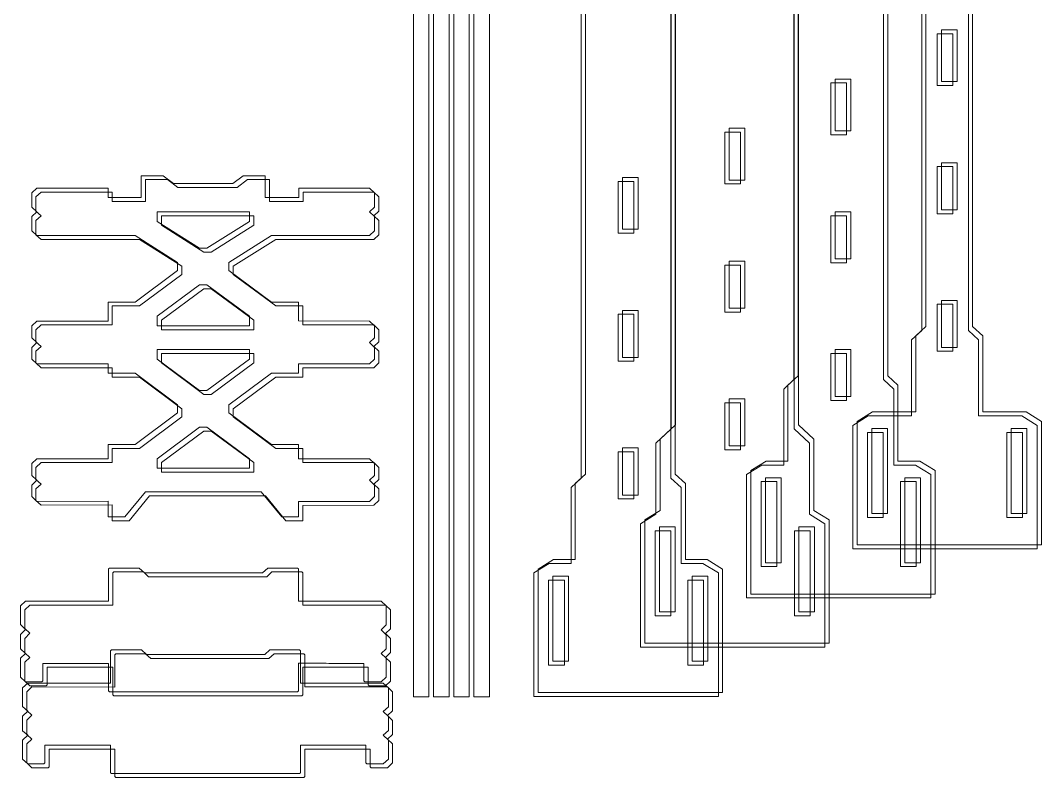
# Model space of a CAD drawing. Header units: inches. Extents: x 35 to 303, y 44 to 240.
# Drawn here: x 250.21 to 299.4, y 43.88 to 80.35 of the extents above; entities that cross this region are included whole.
import ezdxf

# ---------------------------------------------------------------- set-up
doc = ezdxf.new("R2010")
doc.units = ezdxf.units.IN
doc.header["$MEASUREMENT"] = 0
doc.layers.add('Layer 1', color=7, linetype='Continuous')

msp = doc.modelspace()

# ---------------------------------------------------------------- linework, layer by layer
at = {"layer": 'Layer 1', "color": 5, "lineweight": 9}
for points in [[(270.859, 114.973), (270.114, 114.973), (270.114, 47.766), (270.859, 47.766), (270.859, 114.973)], [(286.978, 58.936), (286.978, 62.594), (287.472, 63.051), (287.472, 89.57), (287.966, 90.028), (287.966, 101.23), (288.394, 101.687), (288.394, 110.603), (289.629, 111.304), (290.863, 110.603), (290.863, 101.687), (291.291, 101.23), (291.291, 90.028), (291.785, 89.57), (291.785, 63.051), (292.279, 62.594), (292.279, 58.936), (293.332, 58.936), (294.074, 58.479), (294.074, 52.534), (285.183, 52.534), (285.183, 58.479), (285.924, 58.936), (286.978, 58.936)], [(287.183, 59.126), (287.183, 62.783), (287.677, 63.241), (287.677, 89.76), (288.171, 90.217), (288.171, 101.419), (288.599, 101.876), (288.599, 110.793), (289.833, 111.493), (291.068, 110.793), (291.068, 101.876), (291.496, 101.419), (291.496, 90.217), (291.99, 89.76), (291.99, 63.241), (292.484, 62.783), (292.484, 59.126), (293.537, 59.126), (294.279, 58.668), (294.279, 52.724), (285.388, 52.724), (285.388, 58.668), (286.129, 59.126), (287.183, 59.126)], [(276.941, 54.385), (276.941, 58.042), (277.435, 58.5), (277.435, 85.019), (277.929, 85.476), (277.929, 96.678), (278.357, 97.136), (278.357, 106.052), (279.591, 106.753), (280.826, 106.052), (280.826, 97.136), (281.254, 96.678), (281.254, 85.476), (281.748, 85.019), (281.748, 58.5), (282.241, 58.042), (282.241, 54.385), (283.296, 54.385), (284.037, 53.928), (284.037, 47.983), (275.146, 47.983), (275.146, 53.928), (275.887, 54.385), (276.941, 54.385)], [(269.886, 106.535), (269.141, 106.535), (269.141, 47.766), (269.886, 47.766), (269.886, 106.535)], [(271.086, 106.535), (271.832, 106.535), (271.832, 47.766), (271.086, 47.766), (271.086, 106.535)], [(276.736, 54.195), (276.736, 57.853), (277.23, 58.31), (277.23, 84.829), (277.724, 85.287), (277.724, 96.489), (278.152, 96.946), (278.152, 105.862), (279.387, 106.563), (280.621, 105.862), (280.621, 96.946), (281.049, 96.489), (281.049, 85.287), (281.543, 84.829), (281.543, 58.31), (282.037, 57.853), (282.037, 54.195), (283.091, 54.195), (283.832, 53.738), (283.832, 47.794), (274.941, 47.794), (274.941, 53.738), (275.682, 54.195), (276.736, 54.195)], [(293.133, 61.306), (293.133, 64.964), (293.627, 65.421), (293.627, 103.517), (294.75, 104.475), (295.874, 103.517), (295.874, 65.421), (296.368, 64.964), (296.368, 61.306), (298.455, 61.306), (299.196, 60.849), (299.196, 54.905), (290.306, 54.905), (290.306, 60.849), (291.046, 61.306), (293.133, 61.306)], [(293.338, 61.496), (293.338, 65.154), (293.832, 65.611), (293.832, 103.706), (294.955, 104.665), (296.079, 103.706), (296.079, 65.611), (296.573, 65.154), (296.573, 61.496), (298.66, 61.496), (299.401, 61.039), (299.401, 55.094), (290.51, 55.094), (290.51, 61.039), (291.251, 61.496), (293.338, 61.496)], [(272.059, 96.922), (272.805, 96.922), (272.805, 47.77), (272.059, 47.77), (272.059, 96.922)], [(294.372, 77.218), (295.129, 77.218), (295.129, 79.711), (294.372, 79.711), (294.372, 77.218)], [(294.577, 77.407), (295.334, 77.407), (295.334, 79.901), (294.577, 79.901), (294.577, 77.407)], [(289.25, 74.848), (290.007, 74.848), (290.007, 77.341), (289.25, 77.341), (289.25, 74.848)], [(289.455, 75.037), (290.212, 75.037), (290.212, 77.531), (289.455, 77.531), (289.455, 75.037)], [(284.143, 72.477), (284.901, 72.477), (284.901, 74.971), (284.143, 74.971), (284.143, 72.477)], [(284.348, 72.667), (285.106, 72.667), (285.106, 75.16), (284.348, 75.16), (284.348, 72.667)], [(294.372, 71.045), (295.129, 71.045), (295.129, 73.31), (294.372, 73.31), (294.372, 71.045)], [(294.577, 71.235), (295.334, 71.235), (295.334, 73.5), (294.577, 73.5), (294.577, 71.235)], [(279.008, 70.107), (279.765, 70.107), (279.765, 72.6), (279.008, 72.6), (279.008, 70.107)], [(279.213, 70.296), (279.97, 70.296), (279.97, 72.79), (279.213, 72.79), (279.213, 70.296)], [(256.794, 71.132), (256.794, 70.675), (258.841, 69.385), (259.196, 69.385), (261.242, 70.675), (261.242, 71.132), (256.794, 71.132)], [(256.999, 70.942), (256.999, 70.485), (259.046, 69.196), (259.401, 69.196), (261.447, 70.485), (261.447, 70.942), (256.999, 70.942)], [(289.25, 68.675), (290.007, 68.675), (290.007, 70.94), (289.25, 70.94), (289.25, 68.675)], [(289.455, 68.864), (290.212, 68.864), (290.212, 71.129), (289.455, 71.129), (289.455, 68.864)], [(284.143, 66.304), (284.901, 66.304), (284.901, 68.569), (284.143, 68.569), (284.143, 66.304)], [(284.348, 66.494), (285.106, 66.494), (285.106, 68.759), (284.348, 68.759), (284.348, 66.494)], [(256.794, 65.645), (256.794, 66.102), (258.841, 67.62), (259.196, 67.62), (261.242, 66.102), (261.242, 65.645), (256.794, 65.645)], [(256.999, 65.456), (256.999, 65.913), (259.046, 67.431), (259.401, 67.431), (261.447, 65.913), (261.447, 65.456), (256.999, 65.456)], [(294.372, 64.415), (295.129, 64.415), (295.129, 66.68), (294.372, 66.68), (294.372, 64.415)], [(294.577, 64.605), (295.334, 64.605), (295.334, 66.87), (294.577, 66.87), (294.577, 64.605)], [(279.008, 63.934), (279.765, 63.934), (279.765, 66.199), (279.008, 66.199), (279.008, 63.934)], [(279.213, 64.124), (279.97, 64.124), (279.97, 66.388), (279.213, 66.388), (279.213, 64.124)], [(256.794, 64.502), (261.242, 64.502), (261.242, 64.045), (259.196, 62.527), (258.841, 62.527), (256.794, 64.045), (256.794, 64.502)], [(289.455, 62.235), (290.212, 62.235), (290.212, 64.5), (289.455, 64.5), (289.455, 62.235)], [(256.999, 64.312), (261.447, 64.312), (261.447, 63.855), (259.401, 62.337), (259.046, 62.337), (256.999, 63.855), (256.999, 64.312)], [(289.25, 62.045), (290.007, 62.045), (290.007, 64.31), (289.25, 64.31), (289.25, 62.045)], [(284.348, 59.864), (285.106, 59.864), (285.106, 62.129), (284.348, 62.129), (284.348, 59.864)], [(284.143, 59.675), (284.901, 59.675), (284.901, 61.939), (284.143, 61.939), (284.143, 59.675)], [(256.794, 59.244), (258.841, 60.762), (259.196, 60.762), (261.242, 59.244), (261.242, 58.787), (256.794, 58.787), (256.794, 59.244)], [(256.999, 59.054), (259.046, 60.572), (259.401, 60.572), (261.447, 59.054), (261.447, 58.597), (256.999, 58.597), (256.999, 59.054)], [(291.777, 60.508), (291.02, 60.508), (291.02, 56.414), (291.777, 56.414), (291.777, 60.508)], [(291.982, 60.697), (291.225, 60.697), (291.225, 56.603), (291.982, 56.603), (291.982, 60.697)], [(298.481, 60.508), (297.724, 60.508), (297.724, 56.414), (298.481, 56.414), (298.481, 60.508)], [(298.686, 60.697), (297.929, 60.697), (297.929, 56.603), (298.686, 56.603), (298.686, 60.697)], [(279.008, 57.304), (279.765, 57.304), (279.765, 59.569), (279.008, 59.569), (279.008, 57.304)], [(279.213, 57.494), (279.97, 57.494), (279.97, 59.759), (279.213, 59.759), (279.213, 57.494)], [(286.655, 58.137), (285.898, 58.137), (285.898, 54.043), (286.655, 54.043), (286.655, 58.137)], [(286.86, 58.327), (286.103, 58.327), (286.103, 54.233), (286.86, 54.233), (286.86, 58.327)], [(293.359, 58.137), (292.602, 58.137), (292.602, 54.043), (293.359, 54.043), (293.359, 58.137)], [(293.564, 58.327), (292.806, 58.327), (292.806, 54.233), (293.564, 54.233), (293.564, 58.327)], [(281.549, 55.767), (280.791, 55.767), (280.791, 51.673), (281.549, 51.673), (281.549, 55.767)], [(281.754, 55.956), (280.996, 55.956), (280.996, 51.863), (281.754, 51.863), (281.754, 55.956)], [(288.253, 55.767), (287.495, 55.767), (287.495, 51.673), (288.253, 51.673), (288.253, 55.767)], [(288.458, 55.956), (287.7, 55.956), (287.7, 51.863), (288.458, 51.863), (288.458, 55.956)], [(276.413, 53.396), (275.656, 53.396), (275.656, 49.303), (276.413, 49.303), (276.413, 53.396)], [(276.618, 53.586), (275.861, 53.586), (275.861, 49.492), (276.618, 49.492), (276.618, 53.586)], [(283.117, 53.396), (282.36, 53.396), (282.36, 49.303), (283.117, 49.303), (283.117, 53.396)], [(283.322, 53.586), (282.564, 53.586), (282.564, 49.492), (283.322, 49.492), (283.322, 53.586)]]:
    msp.add_lwpolyline(points, dxfattribs=at)
for points, knots in [([(280.818, 56.565), (280.818, 56.565), (280.818, 59.995), (280.818, 59.995), (280.818, 59.995), (281.559, 60.681), (281.559, 60.681), (281.559, 60.681), (281.559, 87.2), (281.559, 87.2), (281.559, 87.2), (282.053, 87.657), (282.053, 87.657), (282.053, 87.657), (282.053, 99.088), (282.053, 99.088), (282.053, 99.088), (282.547, 99.545), (282.547, 99.545), (282.547, 99.545), (282.547, 108.461), (282.547, 108.461), (282.547, 108.461), (283.04, 108.919), (283.04, 108.919), (283.04, 108.919), (283.04, 116.234), (283.04, 116.234), (283.04, 116.234), (283.225, 116.234), (283.225, 116.234), (283.225, 116.234), (283.225, 117.094), (283.225, 117.094), (283.591, 117.273), (284.101, 117.361), (284.473, 117.373), (284.844, 117.361), (285.453, 117.273), (285.819, 117.094), (285.819, 117.094), (285.819, 116.234), (285.819, 116.234), (285.819, 116.234), (286.004, 116.234), (286.004, 116.234), (286.004, 116.234), (286.004, 108.919), (286.004, 108.919), (286.004, 108.919), (286.498, 108.461), (286.498, 108.461), (286.498, 108.461), (286.498, 99.545), (286.498, 99.545), (286.498, 99.545), (286.991, 99.088), (286.991, 99.088), (286.991, 99.088), (286.991, 87.657), (286.991, 87.657), (286.991, 87.657), (287.485, 87.2), (287.485, 87.2), (287.485, 87.2), (287.485, 60.681), (287.485, 60.681), (287.485, 60.681), (288.226, 59.995), (288.226, 59.995), (288.226, 59.995), (288.226, 56.565), (288.226, 56.565), (288.226, 56.565), (288.967, 56.108), (288.967, 56.108), (288.967, 56.108), (288.967, 50.164), (288.967, 50.164), (288.967, 50.164), (280.077, 50.164), (280.077, 50.164), (280.077, 50.164), (280.077, 56.108), (280.077, 56.108), (280.077, 56.108), (280.818, 56.565), (280.818, 56.565)], [0, 0, 0, 0, 1, 1, 1, 2, 2, 2, 3, 3, 3, 4, 4, 4, 5, 5, 5, 6, 6, 6, 7, 7, 7, 8, 8, 8, 9, 9, 9, 10, 10, 10, 11, 11, 11, 12, 12, 12, 13, 13, 13, 14, 14, 14, 15, 15, 15, 16, 16, 16, 17, 17, 17, 18, 18, 18, 19, 19, 19, 20, 20, 20, 21, 21, 21, 22, 22, 22, 23, 23, 23, 24, 24, 24, 25, 25, 25, 26, 26, 26, 27, 27, 27, 28, 28, 28, 29, 29, 29, 29]), ([(281.022, 56.755), (281.022, 56.755), (281.022, 60.184), (281.022, 60.184), (281.022, 60.184), (281.764, 60.87), (281.764, 60.87), (281.764, 60.87), (281.764, 87.389), (281.764, 87.389), (281.764, 87.389), (282.257, 87.847), (282.257, 87.847), (282.257, 87.847), (282.257, 99.277), (282.257, 99.277), (282.257, 99.277), (282.751, 99.735), (282.751, 99.735), (282.751, 99.735), (282.751, 108.651), (282.751, 108.651), (282.751, 108.651), (283.245, 109.108), (283.245, 109.108), (283.245, 109.108), (283.245, 116.424), (283.245, 116.424), (283.245, 116.424), (283.43, 116.424), (283.43, 116.424), (283.43, 116.424), (283.43, 117.283), (283.43, 117.283), (283.796, 117.462), (284.306, 117.551), (284.677, 117.562), (285.049, 117.551), (285.658, 117.462), (286.024, 117.283), (286.024, 117.283), (286.024, 116.424), (286.024, 116.424), (286.024, 116.424), (286.209, 116.424), (286.209, 116.424), (286.209, 116.424), (286.209, 109.108), (286.209, 109.108), (286.209, 109.108), (286.702, 108.651), (286.702, 108.651), (286.702, 108.651), (286.702, 99.735), (286.702, 99.735), (286.702, 99.735), (287.196, 99.277), (287.196, 99.277), (287.196, 99.277), (287.196, 87.847), (287.196, 87.847), (287.196, 87.847), (287.69, 87.389), (287.69, 87.389), (287.69, 87.389), (287.69, 60.87), (287.69, 60.87), (287.69, 60.87), (288.431, 60.184), (288.431, 60.184), (288.431, 60.184), (288.431, 56.755), (288.431, 56.755), (288.431, 56.755), (289.172, 56.298), (289.172, 56.298), (289.172, 56.298), (289.172, 50.354), (289.172, 50.354), (289.172, 50.354), (280.282, 50.354), (280.282, 50.354), (280.282, 50.354), (280.282, 56.298), (280.282, 56.298), (280.282, 56.298), (281.022, 56.755), (281.022, 56.755)], [0, 0, 0, 0, 1, 1, 1, 2, 2, 2, 3, 3, 3, 4, 4, 4, 5, 5, 5, 6, 6, 6, 7, 7, 7, 8, 8, 8, 9, 9, 9, 10, 10, 10, 11, 11, 11, 12, 12, 12, 13, 13, 13, 14, 14, 14, 15, 15, 15, 16, 16, 16, 17, 17, 17, 18, 18, 18, 19, 19, 19, 20, 20, 20, 21, 21, 21, 22, 22, 22, 23, 23, 23, 24, 24, 24, 25, 25, 25, 26, 26, 26, 27, 27, 27, 28, 28, 28, 29, 29, 29, 29]), ([(261.807, 57.643), (261.807, 57.643), (262.795, 56.435), (262.795, 56.435), (262.795, 56.435), (263.606, 56.435), (263.606, 56.435), (263.606, 56.435), (263.606, 57.182), (263.606, 57.182), (263.606, 57.182), (267.022, 57.186), (267.022, 57.186), (267.022, 57.186), (267.269, 57.415), (267.269, 57.415), (267.269, 57.415), (267.269, 57.975), (267.269, 57.975), (267.269, 57.975), (267.022, 58.204), (267.022, 58.204), (267.022, 58.204), (267.269, 58.432), (267.269, 58.432), (267.269, 58.432), (267.269, 59.015), (267.269, 59.015), (267.269, 59.015), (267.022, 59.244), (267.022, 59.244), (267.022, 59.244), (263.606, 59.244), (263.606, 59.244), (263.606, 59.244), (263.606, 59.93), (263.606, 59.93), (263.606, 59.93), (262.301, 59.93), (262.301, 59.93), (262.301, 59.93), (260.254, 61.448), (260.254, 61.448), (260.254, 61.448), (260.254, 61.841), (260.254, 61.841), (260.254, 61.841), (262.301, 63.359), (262.301, 63.359), (262.301, 63.359), (263.606, 63.359), (263.606, 63.359), (263.606, 63.359), (263.606, 63.812), (263.606, 63.812), (263.606, 63.812), (267.022, 63.816), (267.022, 63.816), (267.022, 63.816), (267.269, 64.045), (267.269, 64.045), (267.269, 64.045), (267.269, 64.605), (267.269, 64.605), (267.269, 64.605), (267.022, 64.834), (267.022, 64.834), (267.022, 64.834), (267.269, 65.062), (267.269, 65.062), (267.269, 65.062), (267.269, 65.645), (267.269, 65.645), (267.269, 65.645), (267.022, 65.874), (267.022, 65.874), (267.022, 65.874), (263.606, 65.876), (263.606, 65.876), (263.606, 65.876), (263.606, 66.788), (263.606, 66.788), (263.606, 66.788), (262.301, 66.788), (262.301, 66.788), (262.301, 66.788), (260.254, 68.306), (260.254, 68.306), (260.254, 68.306), (260.254, 68.699), (260.254, 68.699), (260.254, 68.699), (262.301, 69.989), (262.301, 69.989), (263.876, 69.989), (265.813, 69.989), (267.022, 69.989), (267.022, 69.989), (267.269, 70.217), (267.269, 70.217), (267.269, 70.217), (267.269, 70.903), (267.269, 70.903), (267.269, 70.903), (267.022, 71.132), (267.022, 71.132), (267.022, 71.132), (267.269, 71.36), (267.269, 71.36), (267.269, 71.36), (267.269, 72.046), (267.269, 72.046), (267.269, 72.046), (267.022, 72.275), (267.022, 72.275), (267.022, 72.275), (263.629, 72.275), (263.629, 72.275), (263.629, 72.275), (263.629, 71.818), (263.629, 71.818), (263.629, 71.818), (262.002, 71.818), (262.002, 71.818), (262.002, 71.818), (262.002, 72.876), (262.002, 72.876), (262.002, 72.876), (260.944, 72.876), (260.944, 72.876), (260.944, 72.876), (260.45, 72.504), (260.45, 72.504), (259.757, 72.504), (258.281, 72.504), (257.587, 72.504), (257.587, 72.504), (257.093, 72.876), (257.093, 72.876), (257.093, 72.876), (256.034, 72.876), (256.034, 72.876), (256.034, 72.876), (256.034, 71.818), (256.034, 71.818), (256.034, 71.818), (254.43, 71.818), (254.43, 71.818), (254.43, 71.818), (254.43, 72.275), (254.43, 72.275), (254.43, 72.275), (251.002, 72.275), (251.002, 72.275), (251.002, 72.275), (250.755, 72.046), (250.755, 72.046), (250.755, 72.046), (250.755, 71.36), (250.755, 71.36), (250.755, 71.36), (251.002, 71.132), (251.002, 71.132), (251.002, 71.132), (250.755, 70.903), (250.755, 70.903), (250.755, 70.903), (250.755, 70.217), (250.755, 70.217), (250.755, 70.217), (251.002, 69.989), (251.002, 69.989), (252.542, 69.989), (254.195, 69.989), (255.736, 69.989), (255.736, 69.989), (257.782, 68.699), (257.782, 68.699), (257.782, 68.699), (257.782, 68.306), (257.782, 68.306), (257.782, 68.306), (255.736, 66.788), (255.736, 66.788), (255.736, 66.788), (254.43, 66.788), (254.43, 66.788), (254.43, 66.788), (254.43, 65.874), (254.43, 65.874), (254.43, 65.874), (251.002, 65.874), (251.002, 65.874), (251.002, 65.874), (250.755, 65.645), (250.755, 65.645), (250.755, 65.645), (250.755, 65.062), (250.755, 65.062), (250.755, 65.062), (251.002, 64.834), (251.002, 64.834), (251.002, 64.834), (250.755, 64.605), (250.755, 64.605), (250.755, 64.605), (250.755, 64.045), (250.755, 64.045), (250.755, 64.045), (251.002, 63.816), (251.002, 63.816), (251.002, 63.816), (254.43, 63.812), (254.43, 63.812), (254.43, 63.812), (254.43, 63.359), (254.43, 63.359), (254.43, 63.359), (255.736, 63.359), (255.736, 63.359), (255.736, 63.359), (257.782, 61.841), (257.782, 61.841), (257.782, 61.841), (257.782, 61.448), (257.782, 61.448), (257.782, 61.448), (255.736, 59.93), (255.736, 59.93), (255.736, 59.93), (254.43, 59.93), (254.43, 59.93), (254.43, 59.93), (254.43, 59.244), (254.43, 59.244), (254.43, 59.244), (251.002, 59.244), (251.002, 59.244), (251.002, 59.244), (250.755, 59.015), (250.755, 59.015), (250.755, 59.015), (250.755, 58.432), (250.755, 58.432), (250.755, 58.432), (251.002, 58.204), (251.002, 58.204), (251.002, 58.204), (250.755, 57.975), (250.755, 57.975), (250.755, 57.975), (250.755, 57.415), (250.755, 57.415), (250.755, 57.415), (251.002, 57.186), (251.002, 57.186), (251.002, 57.186), (254.43, 57.203), (254.43, 57.203), (254.43, 57.203), (254.43, 56.435), (254.43, 56.435), (254.43, 56.435), (255.242, 56.435), (255.242, 56.435), (255.242, 56.435), (256.23, 57.643), (256.23, 57.643), (256.23, 57.643), (261.807, 57.643), (261.807, 57.643)], [0, 0, 0, 0, 1, 1, 1, 2, 2, 2, 3, 3, 3, 4, 4, 4, 5, 5, 5, 6, 6, 6, 7, 7, 7, 8, 8, 8, 9, 9, 9, 10, 10, 10, 11, 11, 11, 12, 12, 12, 13, 13, 13, 14, 14, 14, 15, 15, 15, 16, 16, 16, 17, 17, 17, 18, 18, 18, 19, 19, 19, 20, 20, 20, 21, 21, 21, 22, 22, 22, 23, 23, 23, 24, 24, 24, 25, 25, 25, 26, 26, 26, 27, 27, 27, 28, 28, 28, 29, 29, 29, 30, 30, 30, 31, 31, 31, 32, 32, 32, 33, 33, 33, 34, 34, 34, 35, 35, 35, 36, 36, 36, 37, 37, 37, 38, 38, 38, 39, 39, 39, 40, 40, 40, 41, 41, 41, 42, 42, 42, 43, 43, 43, 44, 44, 44, 45, 45, 45, 46, 46, 46, 47, 47, 47, 48, 48, 48, 49, 49, 49, 50, 50, 50, 51, 51, 51, 52, 52, 52, 53, 53, 53, 54, 54, 54, 55, 55, 55, 56, 56, 56, 57, 57, 57, 58, 58, 58, 59, 59, 59, 60, 60, 60, 61, 61, 61, 62, 62, 62, 63, 63, 63, 64, 64, 64, 65, 65, 65, 66, 66, 66, 67, 67, 67, 68, 68, 68, 69, 69, 69, 70, 70, 70, 71, 71, 71, 72, 72, 72, 73, 73, 73, 74, 74, 74, 75, 75, 75, 76, 76, 76, 77, 77, 77, 78, 78, 78, 79, 79, 79, 80, 80, 80, 81, 81, 81, 82, 82, 82, 83, 83, 83, 84, 84, 84, 85, 85, 85, 86, 86, 86, 87, 87, 87, 88, 88, 88, 89, 89, 89, 90, 90, 90, 90]), ([(262.012, 57.454), (262.012, 57.454), (263, 56.245), (263, 56.245), (263, 56.245), (263.811, 56.245), (263.811, 56.245), (263.811, 56.245), (263.811, 56.993), (263.811, 56.993), (263.811, 56.993), (267.227, 56.997), (267.227, 56.997), (267.227, 56.997), (267.474, 57.225), (267.474, 57.225), (267.474, 57.225), (267.474, 57.786), (267.474, 57.786), (267.474, 57.786), (267.227, 58.014), (267.227, 58.014), (267.227, 58.014), (267.474, 58.243), (267.474, 58.243), (267.474, 58.243), (267.474, 58.826), (267.474, 58.826), (267.474, 58.826), (267.227, 59.054), (267.227, 59.054), (267.227, 59.054), (263.811, 59.054), (263.811, 59.054), (263.811, 59.054), (263.811, 59.74), (263.811, 59.74), (263.811, 59.74), (262.506, 59.74), (262.506, 59.74), (262.506, 59.74), (260.459, 61.258), (260.459, 61.258), (260.459, 61.258), (260.459, 61.651), (260.459, 61.651), (260.459, 61.651), (262.506, 63.169), (262.506, 63.169), (262.506, 63.169), (263.811, 63.169), (263.811, 63.169), (263.811, 63.169), (263.811, 63.622), (263.811, 63.622), (263.811, 63.622), (267.227, 63.627), (267.227, 63.627), (267.227, 63.627), (267.474, 63.855), (267.474, 63.855), (267.474, 63.855), (267.474, 64.415), (267.474, 64.415), (267.474, 64.415), (267.227, 64.644), (267.227, 64.644), (267.227, 64.644), (267.474, 64.873), (267.474, 64.873), (267.474, 64.873), (267.474, 65.456), (267.474, 65.456), (267.474, 65.456), (267.227, 65.684), (267.227, 65.684), (267.227, 65.684), (263.811, 65.686), (263.811, 65.686), (263.811, 65.686), (263.811, 66.599), (263.811, 66.599), (263.811, 66.599), (262.506, 66.599), (262.506, 66.599), (262.506, 66.599), (260.459, 68.117), (260.459, 68.117), (260.459, 68.117), (260.459, 68.51), (260.459, 68.51), (260.459, 68.51), (262.506, 69.799), (262.506, 69.799), (264.081, 69.799), (266.018, 69.799), (267.227, 69.799), (267.227, 69.799), (267.474, 70.028), (267.474, 70.028), (267.474, 70.028), (267.474, 70.713), (267.474, 70.713), (267.474, 70.713), (267.227, 70.942), (267.227, 70.942), (267.227, 70.942), (267.474, 71.171), (267.474, 71.171), (267.474, 71.171), (267.474, 71.857), (267.474, 71.857), (267.474, 71.857), (267.227, 72.085), (267.227, 72.085), (267.227, 72.085), (263.834, 72.085), (263.834, 72.085), (263.834, 72.085), (263.834, 71.628), (263.834, 71.628), (263.834, 71.628), (262.207, 71.628), (262.207, 71.628), (262.207, 71.628), (262.207, 72.686), (262.207, 72.686), (262.207, 72.686), (261.148, 72.686), (261.148, 72.686), (261.148, 72.686), (260.655, 72.314), (260.655, 72.314), (259.961, 72.314), (258.486, 72.314), (257.792, 72.314), (257.792, 72.314), (257.298, 72.686), (257.298, 72.686), (257.298, 72.686), (256.239, 72.686), (256.239, 72.686), (256.239, 72.686), (256.239, 71.628), (256.239, 71.628), (256.239, 71.628), (254.635, 71.628), (254.635, 71.628), (254.635, 71.628), (254.635, 72.085), (254.635, 72.085), (254.635, 72.085), (251.207, 72.085), (251.207, 72.085), (251.207, 72.085), (250.96, 71.857), (250.96, 71.857), (250.96, 71.857), (250.96, 71.171), (250.96, 71.171), (250.96, 71.171), (251.207, 70.942), (251.207, 70.942), (251.207, 70.942), (250.96, 70.713), (250.96, 70.713), (250.96, 70.713), (250.96, 70.028), (250.96, 70.028), (250.96, 70.028), (251.207, 69.799), (251.207, 69.799), (252.747, 69.799), (254.4, 69.799), (255.941, 69.799), (255.941, 69.799), (257.987, 68.51), (257.987, 68.51), (257.987, 68.51), (257.987, 68.117), (257.987, 68.117), (257.987, 68.117), (255.941, 66.599), (255.941, 66.599), (255.941, 66.599), (254.635, 66.599), (254.635, 66.599), (254.635, 66.599), (254.635, 65.684), (254.635, 65.684), (254.635, 65.684), (251.207, 65.684), (251.207, 65.684), (251.207, 65.684), (250.96, 65.456), (250.96, 65.456), (250.96, 65.456), (250.96, 64.873), (250.96, 64.873), (250.96, 64.873), (251.207, 64.644), (251.207, 64.644), (251.207, 64.644), (250.96, 64.415), (250.96, 64.415), (250.96, 64.415), (250.96, 63.855), (250.96, 63.855), (250.96, 63.855), (251.207, 63.627), (251.207, 63.627), (251.207, 63.627), (254.635, 63.622), (254.635, 63.622), (254.635, 63.622), (254.635, 63.169), (254.635, 63.169), (254.635, 63.169), (255.941, 63.169), (255.941, 63.169), (255.941, 63.169), (257.987, 61.651), (257.987, 61.651), (257.987, 61.651), (257.987, 61.258), (257.987, 61.258), (257.987, 61.258), (255.941, 59.74), (255.941, 59.74), (255.941, 59.74), (254.635, 59.74), (254.635, 59.74), (254.635, 59.74), (254.635, 59.054), (254.635, 59.054), (254.635, 59.054), (251.207, 59.054), (251.207, 59.054), (251.207, 59.054), (250.96, 58.826), (250.96, 58.826), (250.96, 58.826), (250.96, 58.243), (250.96, 58.243), (250.96, 58.243), (251.207, 58.014), (251.207, 58.014), (251.207, 58.014), (250.96, 57.786), (250.96, 57.786), (250.96, 57.786), (250.96, 57.225), (250.96, 57.225), (250.96, 57.225), (251.207, 56.997), (251.207, 56.997), (251.207, 56.997), (254.635, 57.014), (254.635, 57.014), (254.635, 57.014), (254.635, 56.245), (254.635, 56.245), (254.635, 56.245), (255.447, 56.245), (255.447, 56.245), (255.447, 56.245), (256.434, 57.454), (256.434, 57.454), (256.434, 57.454), (262.012, 57.454), (262.012, 57.454)], [0, 0, 0, 0, 1, 1, 1, 2, 2, 2, 3, 3, 3, 4, 4, 4, 5, 5, 5, 6, 6, 6, 7, 7, 7, 8, 8, 8, 9, 9, 9, 10, 10, 10, 11, 11, 11, 12, 12, 12, 13, 13, 13, 14, 14, 14, 15, 15, 15, 16, 16, 16, 17, 17, 17, 18, 18, 18, 19, 19, 19, 20, 20, 20, 21, 21, 21, 22, 22, 22, 23, 23, 23, 24, 24, 24, 25, 25, 25, 26, 26, 26, 27, 27, 27, 28, 28, 28, 29, 29, 29, 30, 30, 30, 31, 31, 31, 32, 32, 32, 33, 33, 33, 34, 34, 34, 35, 35, 35, 36, 36, 36, 37, 37, 37, 38, 38, 38, 39, 39, 39, 40, 40, 40, 41, 41, 41, 42, 42, 42, 43, 43, 43, 44, 44, 44, 45, 45, 45, 46, 46, 46, 47, 47, 47, 48, 48, 48, 49, 49, 49, 50, 50, 50, 51, 51, 51, 52, 52, 52, 53, 53, 53, 54, 54, 54, 55, 55, 55, 56, 56, 56, 57, 57, 57, 58, 58, 58, 59, 59, 59, 60, 60, 60, 61, 61, 61, 62, 62, 62, 63, 63, 63, 64, 64, 64, 65, 65, 65, 66, 66, 66, 67, 67, 67, 68, 68, 68, 69, 69, 69, 70, 70, 70, 71, 71, 71, 72, 72, 72, 73, 73, 73, 74, 74, 74, 75, 75, 75, 76, 76, 76, 77, 77, 77, 78, 78, 78, 79, 79, 79, 80, 80, 80, 81, 81, 81, 82, 82, 82, 83, 83, 83, 84, 84, 84, 85, 85, 85, 86, 86, 86, 87, 87, 87, 88, 88, 88, 89, 89, 89, 90, 90, 90, 90]), ([(254.451, 48.06), (254.451, 48.06), (254.451, 49.386), (254.451, 49.386), (252.498, 49.386), (253.243, 49.386), (251.29, 49.386), (251.29, 49.386), (251.29, 48.537), (251.29, 48.537), (251.29, 48.537), (251.241, 48.492), (251.241, 48.492), (251.241, 48.492), (250.458, 48.492), (250.458, 48.492), (250.458, 48.492), (250.211, 48.72), (250.211, 48.72), (250.211, 48.72), (250.211, 49.634), (250.211, 49.634), (250.211, 49.634), (250.458, 49.863), (250.458, 49.863), (250.458, 49.863), (250.211, 50.084), (250.211, 50.084), (250.211, 50.084), (250.211, 50.778), (250.211, 50.778), (250.211, 50.778), (250.458, 51.023), (250.458, 51.023), (250.458, 51.023), (250.211, 51.252), (250.211, 51.252), (250.211, 52.023), (250.211, 51.374), (250.211, 52.149), (250.211, 52.149), (250.458, 52.378), (250.458, 52.378), (250.458, 52.378), (254.451, 52.376), (254.451, 52.376), (254.451, 52.376), (254.451, 53.932), (254.451, 53.932), (254.451, 53.932), (254.5, 53.978), (254.5, 53.978), (254.978, 53.978), (255.455, 53.978), (255.933, 53.978), (255.933, 53.978), (256.18, 53.749), (256.18, 53.749), (256.18, 53.749), (261.876, 53.749), (261.876, 53.749), (261.876, 53.749), (262.123, 53.978), (262.123, 53.978), (262.6, 53.978), (263.077, 53.978), (263.555, 53.978), (263.555, 53.978), (263.604, 53.932), (263.604, 53.932), (263.604, 53.932), (263.604, 52.378), (263.604, 52.378), (263.604, 52.378), (267.585, 52.378), (267.585, 52.378), (267.585, 52.378), (267.832, 52.149), (267.832, 52.149), (267.832, 51.374), (267.832, 52.01), (267.832, 51.235), (267.832, 51.235), (267.585, 51.006), (267.585, 51.006), (267.585, 51.006), (267.832, 50.767), (267.832, 50.767), (267.832, 50.767), (267.832, 50.092), (267.832, 50.092), (267.832, 50.092), (267.585, 49.863), (267.585, 49.863), (267.585, 49.863), (267.832, 49.634), (267.832, 49.634), (267.832, 49.634), (267.832, 48.72), (267.832, 48.72), (267.832, 48.72), (267.585, 48.492), (267.585, 48.492), (267.585, 48.492), (266.802, 48.492), (266.802, 48.492), (266.802, 48.492), (266.752, 48.537), (266.752, 48.537), (266.752, 48.537), (266.752, 49.386), (266.752, 49.386), (264.798, 49.386), (265.558, 49.386), (263.604, 49.387), (263.604, 49.387), (263.604, 48.06), (263.604, 48.06), (263.604, 48.06), (263.555, 48.015), (263.555, 48.015), (262.072, 48.015), (255.981, 48.015), (254.5, 48.015), (254.5, 48.015), (254.451, 48.06), (254.451, 48.06)], [0, 0, 0, 0, 1, 1, 1, 2, 2, 2, 3, 3, 3, 4, 4, 4, 5, 5, 5, 6, 6, 6, 7, 7, 7, 8, 8, 8, 9, 9, 9, 10, 10, 10, 11, 11, 11, 12, 12, 12, 13, 13, 13, 14, 14, 14, 15, 15, 15, 16, 16, 16, 17, 17, 17, 18, 18, 18, 19, 19, 19, 20, 20, 20, 21, 21, 21, 22, 22, 22, 23, 23, 23, 24, 24, 24, 25, 25, 25, 26, 26, 26, 27, 27, 27, 28, 28, 28, 29, 29, 29, 30, 30, 30, 31, 31, 31, 32, 32, 32, 33, 33, 33, 34, 34, 34, 35, 35, 35, 36, 36, 36, 37, 37, 37, 38, 38, 38, 39, 39, 39, 40, 40, 40, 41, 41, 41, 42, 42, 42, 42]), ([(254.656, 47.871), (254.656, 47.871), (254.656, 49.197), (254.656, 49.197), (252.703, 49.197), (253.448, 49.197), (251.495, 49.197), (251.495, 49.197), (251.495, 48.348), (251.495, 48.348), (251.495, 48.348), (251.446, 48.302), (251.446, 48.302), (251.446, 48.302), (250.663, 48.302), (250.663, 48.302), (250.663, 48.302), (250.416, 48.53), (250.416, 48.53), (250.416, 48.53), (250.416, 49.445), (250.416, 49.445), (250.416, 49.445), (250.663, 49.674), (250.663, 49.674), (250.663, 49.674), (250.416, 49.894), (250.416, 49.894), (250.416, 49.894), (250.416, 50.588), (250.416, 50.588), (250.416, 50.588), (250.663, 50.834), (250.663, 50.834), (250.663, 50.834), (250.416, 51.062), (250.416, 51.062), (250.416, 51.833), (250.416, 51.184), (250.416, 51.96), (250.416, 51.96), (250.663, 52.188), (250.663, 52.188), (250.663, 52.188), (254.656, 52.186), (254.656, 52.186), (254.656, 52.186), (254.656, 53.743), (254.656, 53.743), (254.656, 53.743), (254.705, 53.788), (254.705, 53.788), (255.183, 53.788), (255.66, 53.788), (256.137, 53.788), (256.137, 53.788), (256.385, 53.56), (256.385, 53.56), (256.385, 53.56), (262.081, 53.56), (262.081, 53.56), (262.081, 53.56), (262.327, 53.788), (262.327, 53.788), (262.805, 53.788), (263.282, 53.788), (263.76, 53.788), (263.76, 53.788), (263.809, 53.743), (263.809, 53.743), (263.809, 53.743), (263.809, 52.188), (263.809, 52.188), (263.809, 52.188), (267.79, 52.188), (267.79, 52.188), (267.79, 52.188), (268.037, 51.96), (268.037, 51.96), (268.037, 51.185), (268.037, 51.82), (268.037, 51.045), (268.037, 51.045), (267.79, 50.817), (267.79, 50.817), (267.79, 50.817), (268.037, 50.578), (268.037, 50.578), (268.037, 50.578), (268.037, 49.902), (268.037, 49.902), (268.037, 49.902), (267.79, 49.674), (267.79, 49.674), (267.79, 49.674), (268.037, 49.445), (268.037, 49.445), (268.037, 49.445), (268.037, 48.53), (268.037, 48.53), (268.037, 48.53), (267.79, 48.302), (267.79, 48.302), (267.79, 48.302), (267.006, 48.302), (267.006, 48.302), (267.006, 48.302), (266.957, 48.348), (266.957, 48.348), (266.957, 48.348), (266.957, 49.197), (266.957, 49.197), (265.003, 49.197), (265.763, 49.197), (263.809, 49.197), (263.809, 49.197), (263.809, 47.871), (263.809, 47.871), (263.809, 47.871), (263.76, 47.825), (263.76, 47.825), (262.276, 47.825), (256.186, 47.825), (254.705, 47.825), (254.705, 47.825), (254.656, 47.871), (254.656, 47.871)], [0, 0, 0, 0, 1, 1, 1, 2, 2, 2, 3, 3, 3, 4, 4, 4, 5, 5, 5, 6, 6, 6, 7, 7, 7, 8, 8, 8, 9, 9, 9, 10, 10, 10, 11, 11, 11, 12, 12, 12, 13, 13, 13, 14, 14, 14, 15, 15, 15, 16, 16, 16, 17, 17, 17, 18, 18, 18, 19, 19, 19, 20, 20, 20, 21, 21, 21, 22, 22, 22, 23, 23, 23, 24, 24, 24, 25, 25, 25, 26, 26, 26, 27, 27, 27, 28, 28, 28, 29, 29, 29, 30, 30, 30, 31, 31, 31, 32, 32, 32, 33, 33, 33, 34, 34, 34, 35, 35, 35, 36, 36, 36, 37, 37, 37, 38, 38, 38, 39, 39, 39, 40, 40, 40, 41, 41, 41, 42, 42, 42, 42]), ([(254.554, 44.119), (254.554, 44.119), (254.554, 45.445), (254.554, 45.445), (252.601, 45.445), (253.346, 45.445), (251.393, 45.445), (251.393, 45.445), (251.393, 44.595), (251.393, 44.595), (251.393, 44.595), (251.344, 44.55), (251.344, 44.55), (251.344, 44.55), (250.561, 44.55), (250.561, 44.55), (250.561, 44.55), (250.314, 44.778), (250.314, 44.778), (250.314, 44.778), (250.314, 45.693), (250.314, 45.693), (250.314, 45.693), (250.561, 45.922), (250.561, 45.922), (250.561, 45.922), (250.314, 46.142), (250.314, 46.142), (250.314, 46.142), (250.314, 46.836), (250.314, 46.836), (250.314, 46.836), (250.561, 47.082), (250.561, 47.082), (250.561, 47.082), (250.314, 47.311), (250.314, 47.311), (250.314, 48.082), (250.314, 47.432), (250.314, 48.208), (250.314, 48.208), (250.561, 48.436), (250.561, 48.436), (250.561, 48.436), (254.554, 48.434), (254.554, 48.434), (254.554, 48.434), (254.554, 49.991), (254.554, 49.991), (254.554, 49.991), (254.603, 50.037), (254.603, 50.037), (255.081, 50.037), (255.558, 50.037), (256.036, 50.037), (256.036, 50.037), (256.283, 49.808), (256.283, 49.808), (256.283, 49.808), (261.978, 49.808), (261.978, 49.808), (261.978, 49.808), (262.225, 50.037), (262.225, 50.037), (262.703, 50.037), (263.18, 50.037), (263.658, 50.037), (263.658, 50.037), (263.707, 49.991), (263.707, 49.991), (263.707, 49.991), (263.707, 48.436), (263.707, 48.436), (263.707, 48.436), (267.688, 48.436), (267.688, 48.436), (267.688, 48.436), (267.935, 48.208), (267.935, 48.208), (267.935, 47.433), (267.935, 48.068), (267.935, 47.293), (267.935, 47.293), (267.688, 47.065), (267.688, 47.065), (267.688, 47.065), (267.935, 46.826), (267.935, 46.826), (267.935, 46.826), (267.935, 46.15), (267.935, 46.15), (267.935, 46.15), (267.688, 45.922), (267.688, 45.922), (267.688, 45.922), (267.935, 45.693), (267.935, 45.693), (267.935, 45.693), (267.935, 44.778), (267.935, 44.778), (267.935, 44.778), (267.688, 44.55), (267.688, 44.55), (267.688, 44.55), (266.904, 44.55), (266.904, 44.55), (266.904, 44.55), (266.855, 44.595), (266.855, 44.595), (266.855, 44.595), (266.855, 45.445), (266.855, 45.445), (264.901, 45.445), (265.661, 45.445), (263.707, 45.445), (263.707, 45.445), (263.707, 44.119), (263.707, 44.119), (263.707, 44.119), (263.658, 44.073), (263.658, 44.073), (262.174, 44.073), (256.084, 44.073), (254.603, 44.073), (254.603, 44.073), (254.554, 44.119), (254.554, 44.119)], [0, 0, 0, 0, 1, 1, 1, 2, 2, 2, 3, 3, 3, 4, 4, 4, 5, 5, 5, 6, 6, 6, 7, 7, 7, 8, 8, 8, 9, 9, 9, 10, 10, 10, 11, 11, 11, 12, 12, 12, 13, 13, 13, 14, 14, 14, 15, 15, 15, 16, 16, 16, 17, 17, 17, 18, 18, 18, 19, 19, 19, 20, 20, 20, 21, 21, 21, 22, 22, 22, 23, 23, 23, 24, 24, 24, 25, 25, 25, 26, 26, 26, 27, 27, 27, 28, 28, 28, 29, 29, 29, 30, 30, 30, 31, 31, 31, 32, 32, 32, 33, 33, 33, 34, 34, 34, 35, 35, 35, 36, 36, 36, 37, 37, 37, 38, 38, 38, 39, 39, 39, 40, 40, 40, 41, 41, 41, 42, 42, 42, 42]), ([(254.759, 43.929), (254.759, 43.929), (254.759, 45.255), (254.759, 45.255), (252.806, 45.255), (253.551, 45.255), (251.598, 45.255), (251.598, 45.255), (251.598, 44.406), (251.598, 44.406), (251.598, 44.406), (251.549, 44.36), (251.549, 44.36), (251.549, 44.36), (250.765, 44.36), (250.765, 44.36), (250.765, 44.36), (250.518, 44.589), (250.518, 44.589), (250.518, 44.589), (250.518, 45.503), (250.518, 45.503), (250.518, 45.503), (250.765, 45.732), (250.765, 45.732), (250.765, 45.732), (250.518, 45.953), (250.518, 45.953), (250.518, 45.953), (250.518, 46.646), (250.518, 46.646), (250.518, 46.646), (250.765, 46.892), (250.765, 46.892), (250.765, 46.892), (250.518, 47.121), (250.518, 47.121), (250.518, 47.892), (250.518, 47.242), (250.518, 48.018), (250.518, 48.018), (250.765, 48.247), (250.765, 48.247), (250.765, 48.247), (254.759, 48.245), (254.759, 48.245), (254.759, 48.245), (254.759, 49.801), (254.759, 49.801), (254.759, 49.801), (254.808, 49.847), (254.808, 49.847), (255.286, 49.847), (255.763, 49.847), (256.241, 49.847), (256.241, 49.847), (256.487, 49.618), (256.487, 49.618), (256.487, 49.618), (262.183, 49.618), (262.183, 49.618), (262.183, 49.618), (262.43, 49.847), (262.43, 49.847), (262.907, 49.847), (263.385, 49.847), (263.862, 49.847), (263.862, 49.847), (263.912, 49.801), (263.912, 49.801), (263.912, 49.801), (263.912, 48.247), (263.912, 48.247), (263.912, 48.247), (267.893, 48.247), (267.893, 48.247), (267.893, 48.247), (268.14, 48.018), (268.14, 48.018), (268.14, 47.243), (268.14, 47.878), (268.14, 47.104), (268.14, 47.104), (267.893, 46.875), (267.893, 46.875), (267.893, 46.875), (268.14, 46.636), (268.14, 46.636), (268.14, 46.636), (268.14, 45.96), (268.14, 45.96), (268.14, 45.96), (267.893, 45.732), (267.893, 45.732), (267.893, 45.732), (268.14, 45.503), (268.14, 45.503), (268.14, 45.503), (268.14, 44.589), (268.14, 44.589), (268.14, 44.589), (267.893, 44.36), (267.893, 44.36), (267.893, 44.36), (267.109, 44.36), (267.109, 44.36), (267.109, 44.36), (267.06, 44.406), (267.06, 44.406), (267.06, 44.406), (267.06, 45.255), (267.06, 45.255), (265.106, 45.255), (265.866, 45.255), (263.912, 45.255), (263.912, 45.255), (263.912, 43.929), (263.912, 43.929), (263.912, 43.929), (263.862, 43.883), (263.862, 43.883), (262.379, 43.883), (256.289, 43.883), (254.808, 43.883), (254.808, 43.883), (254.759, 43.929), (254.759, 43.929)], [0, 0, 0, 0, 1, 1, 1, 2, 2, 2, 3, 3, 3, 4, 4, 4, 5, 5, 5, 6, 6, 6, 7, 7, 7, 8, 8, 8, 9, 9, 9, 10, 10, 10, 11, 11, 11, 12, 12, 12, 13, 13, 13, 14, 14, 14, 15, 15, 15, 16, 16, 16, 17, 17, 17, 18, 18, 18, 19, 19, 19, 20, 20, 20, 21, 21, 21, 22, 22, 22, 23, 23, 23, 24, 24, 24, 25, 25, 25, 26, 26, 26, 27, 27, 27, 28, 28, 28, 29, 29, 29, 30, 30, 30, 31, 31, 31, 32, 32, 32, 33, 33, 33, 34, 34, 34, 35, 35, 35, 36, 36, 36, 37, 37, 37, 38, 38, 38, 39, 39, 39, 40, 40, 40, 41, 41, 41, 42, 42, 42, 42])]:
    msp.add_open_spline(points, degree=3, knots=knots, dxfattribs=at)

doc.saveas('drawing.dxf')
